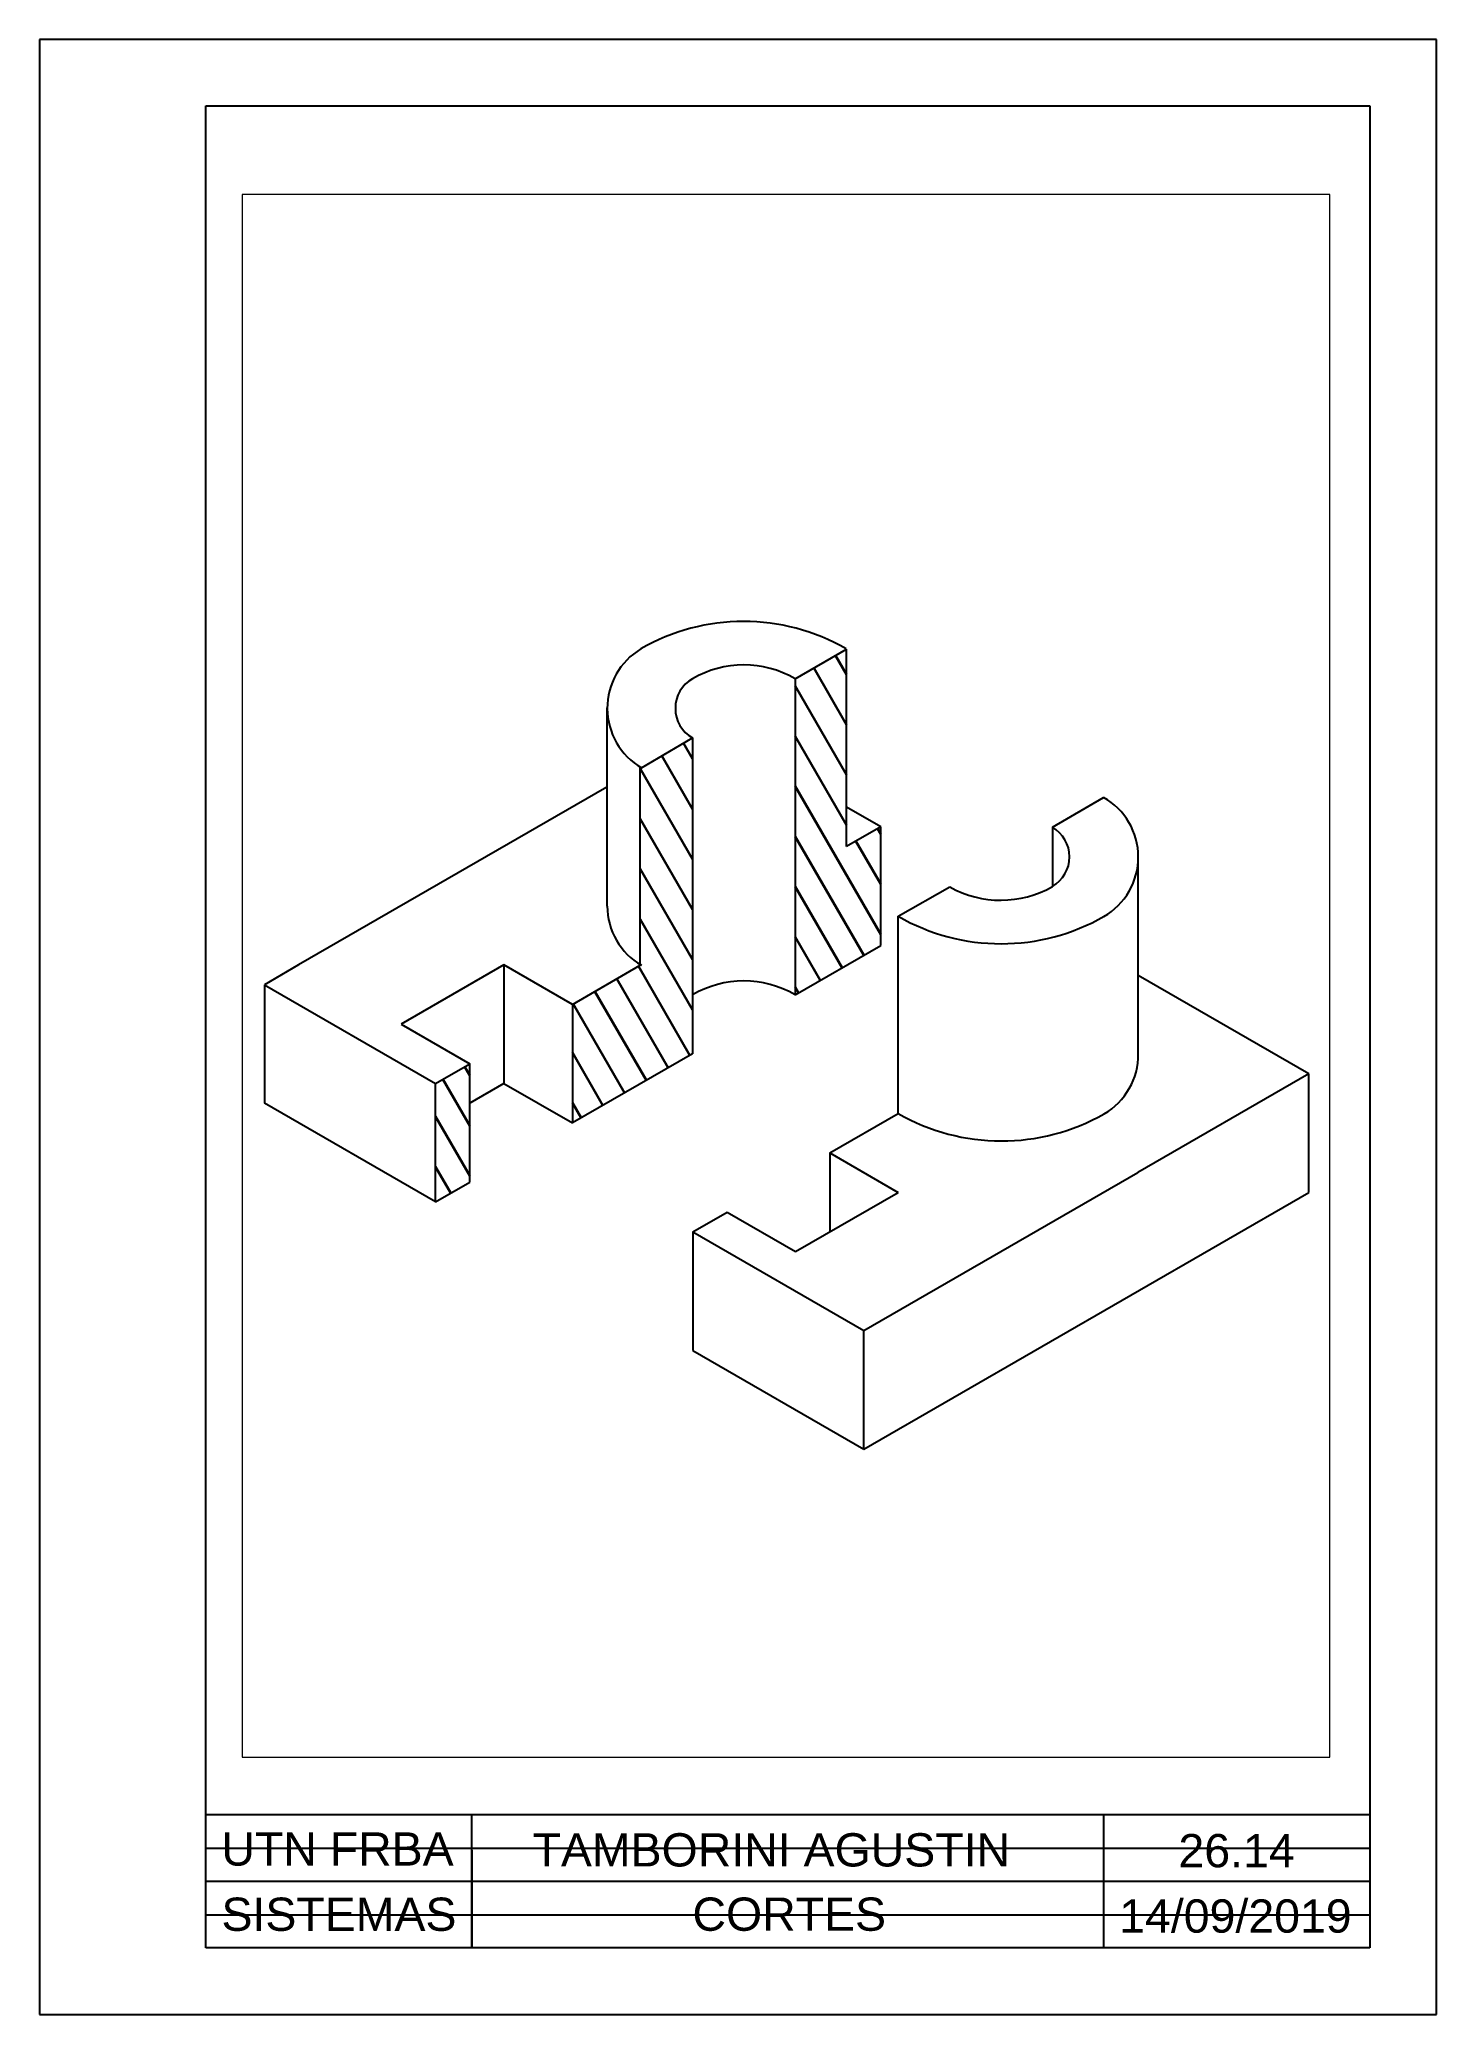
# Paper-space layout 'Presentación1' of a CAD drawing. Header units: millimetres. Extents: x 312 to 522, y -51 to 246.
# The model-space entities are those that its viewports show. They can reach past a viewport. Long polylines and large blocks are cut down to what shows.
import ezdxf

# ---------------------------------------------------------------- set-up
doc = ezdxf.new("R2010")
doc.units = ezdxf.units.MM
doc.linetypes.add('LÍNEAS_OCULTAS2', pattern=[4.7625, 3.175, -1.5875])
doc.layers.add('No Visibles', color=210, linetype='LÍNEAS_OCULTAS2', lineweight=30)
doc.layers.add('Rotulo', color=7, linetype='Continuous', lineweight=25)
doc.layers.add('Rotulo - Finas', color=61, linetype='Continuous', plot=False)
doc.layers.add('VP', color=10, linetype='Continuous', plot=False)
doc.styles.get("Standard").update_dxf_attribs({"font": 'arial.ttf'})

msp = doc.modelspace()

# ---------------------------------------------------------------- hatches: boundary and pattern name
at = {"layer": 'No Visibles'}
h = msp.add_hatch(dxfattribs=at)
h.set_pattern_fill('ANSI31', angle=75)
h.paths.add_polyline_path([(2416.04, 2185.27), (2411.71, 2182.77), (2411.71, 2207.77), (2405.21, 2204.02), (2405.21, 2164.02), (2416.04, 2170.27)])
h = msp.add_hatch(dxfattribs=at)
h.set_pattern_fill('ANSI31', angle=75)
h.paths.add_polyline_path([(2392.22, 2196.52), (2385.59, 2192.64), (2385.59, 2167.74), (2377.02, 2162.79), (2377.02, 2147.79), (2392.22, 2156.52)])
h = msp.add_hatch(dxfattribs=at)
h.set_pattern_fill('ANSI31', angle=75)
h.paths.add_polyline_path([(2364.03, 2155.29), (2359.7, 2152.79), (2359.7, 2137.79), (2364.03, 2140.29)])

# ---------------------------------------------------------------- linework, layer by layer
for p, q in [((2405.21, 2204.02), (2411.71, 2207.77)), ((2411.71, 2182.77), (2411.71, 2207.77)), ((2405.21, 2204.02), (2405.21, 2164.02)), ((2381.44, 2175.24), (2381.44, 2200.35)), ((2385.77, 2192.74), (2392.22, 2196.52)), ((2392.22, 2196.52), (2392.22, 2156.52)), ((2385.59, 2167.74), (2385.59, 2192.85)), ((2381.39, 2190.31), (2342.38, 2167.79)), ((2416.04, 2185.27), (2411.71, 2187.77)), ((2437.77, 2185.22), (2444.22, 2189)), ((2416.04, 2185.27), (2411.71, 2182.77)), ((2416.04, 2170.27), (2416.04, 2185.27)), ((2437.77, 2185.22), (2437.77, 2177.72)), ((2448.63, 2156.45), (2448.63, 2181.47)), ((2418.24, 2173.95), (2424.77, 2177.67)), ((2418.24, 2149), (2418.24, 2173.95)), ((2405.21, 2164.02), (2416.04, 2170.27)), ((2342.38, 2167.79), (2338.05, 2165.29)), ((2368.36, 2167.79), (2355.37, 2160.29)), ((2377.02, 2162.79), (2368.36, 2167.79)), ((2368.36, 2167.79), (2368.36, 2152.79)), ((2377.02, 2162.79), (2385.59, 2167.74)), ((2338.05, 2165.29), (2338.05, 2150.29)), ((2338.05, 2165.29), (2359.7, 2152.79)), ((2470.2, 2154), (2448.6, 2166.47)), ((2377.02, 2162.79), (2377.02, 2147.79)), ((2355.37, 2160.29), (2364.03, 2155.29)), ((2359.7, 2152.79), (2364.03, 2155.29)), ((2364.03, 2140.29), (2364.03, 2155.29)), ((2392.22, 2156.52), (2377.02, 2147.79)), ((2359.7, 2137.79), (2359.7, 2152.79)), ((2368.36, 2152.79), (2364.03, 2150.29)), ((2368.36, 2152.79), (2377.02, 2147.79)), ((2470.2, 2154), (2448.55, 2141.5)), ((2470.2, 2139), (2470.2, 2154)), ((2359.7, 2137.79), (2338.05, 2150.29)), ((2409.58, 2144), (2418.24, 2149)), ((2409.58, 2144), (2418.24, 2139)), ((2409.58, 2144), (2409.58, 2134)), ((2359.7, 2137.79), (2364.03, 2140.29)), ((2413.91, 2121.5), (2448.55, 2141.5)), ((2405.25, 2131.5), (2418.24, 2139)), ((2413.91, 2106.5), (2470.2, 2139)), ((2392.26, 2134), (2396.59, 2136.5)), ((2396.59, 2136.5), (2405.25, 2131.5)), ((2392.26, 2134), (2413.91, 2121.5)), ((2392.26, 2134), (2392.26, 2119)), ((2413.91, 2106.5), (2413.91, 2121.5)), ((2392.26, 2119), (2413.91, 2106.5))]:
    msp.add_line(p, q)
for centre, radius, start, end in [((2398.67, 2185.29), 25.98, 60, 120), ((2390.19, 2200.29), 8.75, 120.9904, 239.6669), ((2398.71, 2192.77), 12.99, 60, 120), ((2394.38, 2200.27), 4.33, 120, 240), ((2439.97, 2181.45), 8.66, 299.676, 60.6531), ((2435.6, 2181.47), 4.33, 300, 60), ((2431.23, 2189.14), 13.16, 240.6351, 299.8075), ((2390.1, 2175.24), 8.66, 180, 240), ((2431.27, 2196.61), 26.14, 240.0946, 299.9054), ((2398.71, 2152.77), 12.99, 60, 120), ((2439.97, 2156.45), 8.66, 300, 0.395), ((2431.31, 2171.82), 26.31, 240.1905, 299.5875)]:
    msp.add_arc(centre, radius, start, end)

psp = doc.layouts.new('Presentación1')

# ---------------------------------------------------------------- linework, layer by layer
at = {"layer": 'Rotulo'}
for p, q in [((311.87, 245.92), (311.87, -51.08)), ((521.87, 245.92), (311.87, 245.92)), ((521.87, -51.08), (521.87, 245.92)), ((336.87, 235.92), (511.87, 235.92)), ((336.87, -41.08), (336.87, 235.92)), ((511.87, 235.92), (511.87, -41.08)), ((511.87, -21.08), (336.87, -21.08)), ((376.87, -41.08), (376.87, -21.08)), ((471.87, -41.08), (471.87, -21.08)), ((376.87, -26.36), (376.87, -41.08)), ((511.87, -31.08), (336.87, -31.08)), ((511.87, -41.08), (336.87, -41.08)), ((311.87, -51.08), (521.87, -51.08))]:
    psp.add_line(p, q, dxfattribs=at)
at = {"layer": 'Rotulo - Finas'}
for p, q in [((336.87, -26.08), (511.87, -26.08)), ((336.87, -36.08), (511.87, -36.08))]:
    psp.add_line(p, q, dxfattribs=at)

# ---------------------------------------------------------------- texts
at = {"layer": 'Rotulo', "char_height": 5, "attachment_point": 5}
for s, width, insert in [('UTN FRBA', 39.903, (356.67, -26.23)), ('TAMBORINI AGUSTIN', 95, (421.88, -26.36)), ('26.14', 39.903, (491.82, -26.48)), ('SISTEMAS', 39.903, (356.89, -36.04)), ('CORTES', 95, (424.58, -36.03)), ('14/09/2019', 39.903, (491.65, -36.31))]:
    psp.add_mtext_dynamic_manual_height_columns(s, width=width, gutter_width=12.5, heights=[0], dxfattribs=dict(at, insert=insert))

# ---------------------------------------------------------------- viewports
at = {"layer": 'VP', "view_target_point": (2508.6, 2359.25)}
psp.add_viewport(center=(424.09, 105.11), size=(163.53, 234.996), view_center_point=(-104.55, -192.84), view_height=197.794, dxfattribs=at)

doc.saveas('drawing.dxf')
